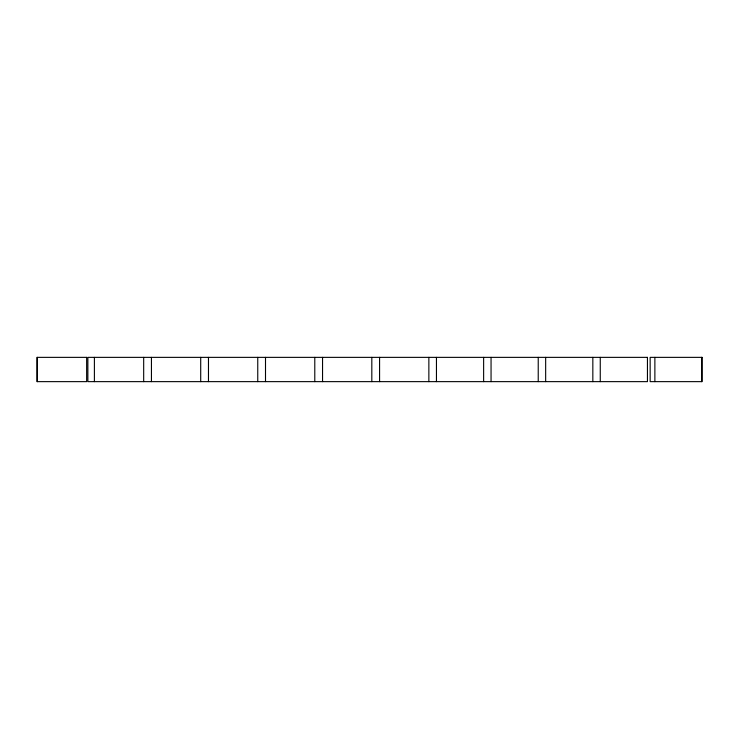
<?xml version="1.0" encoding="UTF-8"?>
<svg xmlns="http://www.w3.org/2000/svg" width="739" height="739" viewBox="0 0 739 739"><rect width="100%" height="100%" fill="white"/><g stroke="black" fill="none" stroke-linecap="round" stroke-linejoin="round"><path stroke-width="1.11" d="M701.708 357.362L701.708 381.638M654.874 357.362L654.874 381.638M600.262 357.362L600.262 381.638M592.835 357.362L592.835 381.638M545.659 357.362L545.659 381.638M538.232 357.362L538.232 381.638M491.056 357.362L491.056 381.638M483.629 357.362L483.629 381.638M436.453 357.362L436.453 381.638M428.86 357.362L428.86 381.638M379.578 357.362L379.578 381.638M371.819 357.362L371.819 381.638M322.546 357.362L322.546 381.638M314.786 357.362L314.786 381.638M265.504 357.362L265.504 381.638M257.754 357.362L257.754 381.638M208.472 357.362L208.472 381.638M200.712 357.362L200.712 381.638M151.44 357.362L151.44 381.638M143.68 357.362L143.68 381.638M94.398 357.362L94.398 381.638M37.366 357.362L37.366 381.638M86.648 357.362L36.95 357.362L36.95 381.638L86.648 381.638L86.648 357.362M647.447 357.362L87.867 357.362L87.867 381.638L647.447 381.638L647.447 357.362M702.05 357.362L650.154 357.362L650.154 381.638L702.05 381.638L702.05 357.362"/></g></svg>
